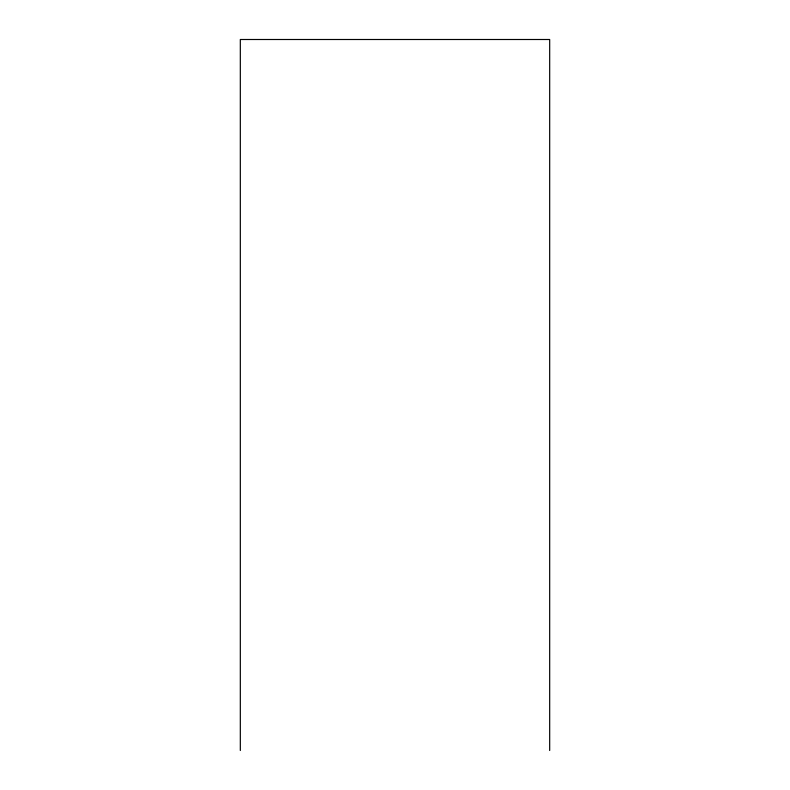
<?xml version="1.0" encoding="UTF-8"?>
<svg xmlns="http://www.w3.org/2000/svg" width="790" height="790" viewBox="0 0 790 790"><rect width="100%" height="100%" fill="white"/><g stroke="black" fill="none" stroke-linecap="round" stroke-linejoin="round"><path stroke-width="1.19" d="M549.682 750.5L549.682 39.5L240.318 39.5L240.318 750.5"/></g></svg>
